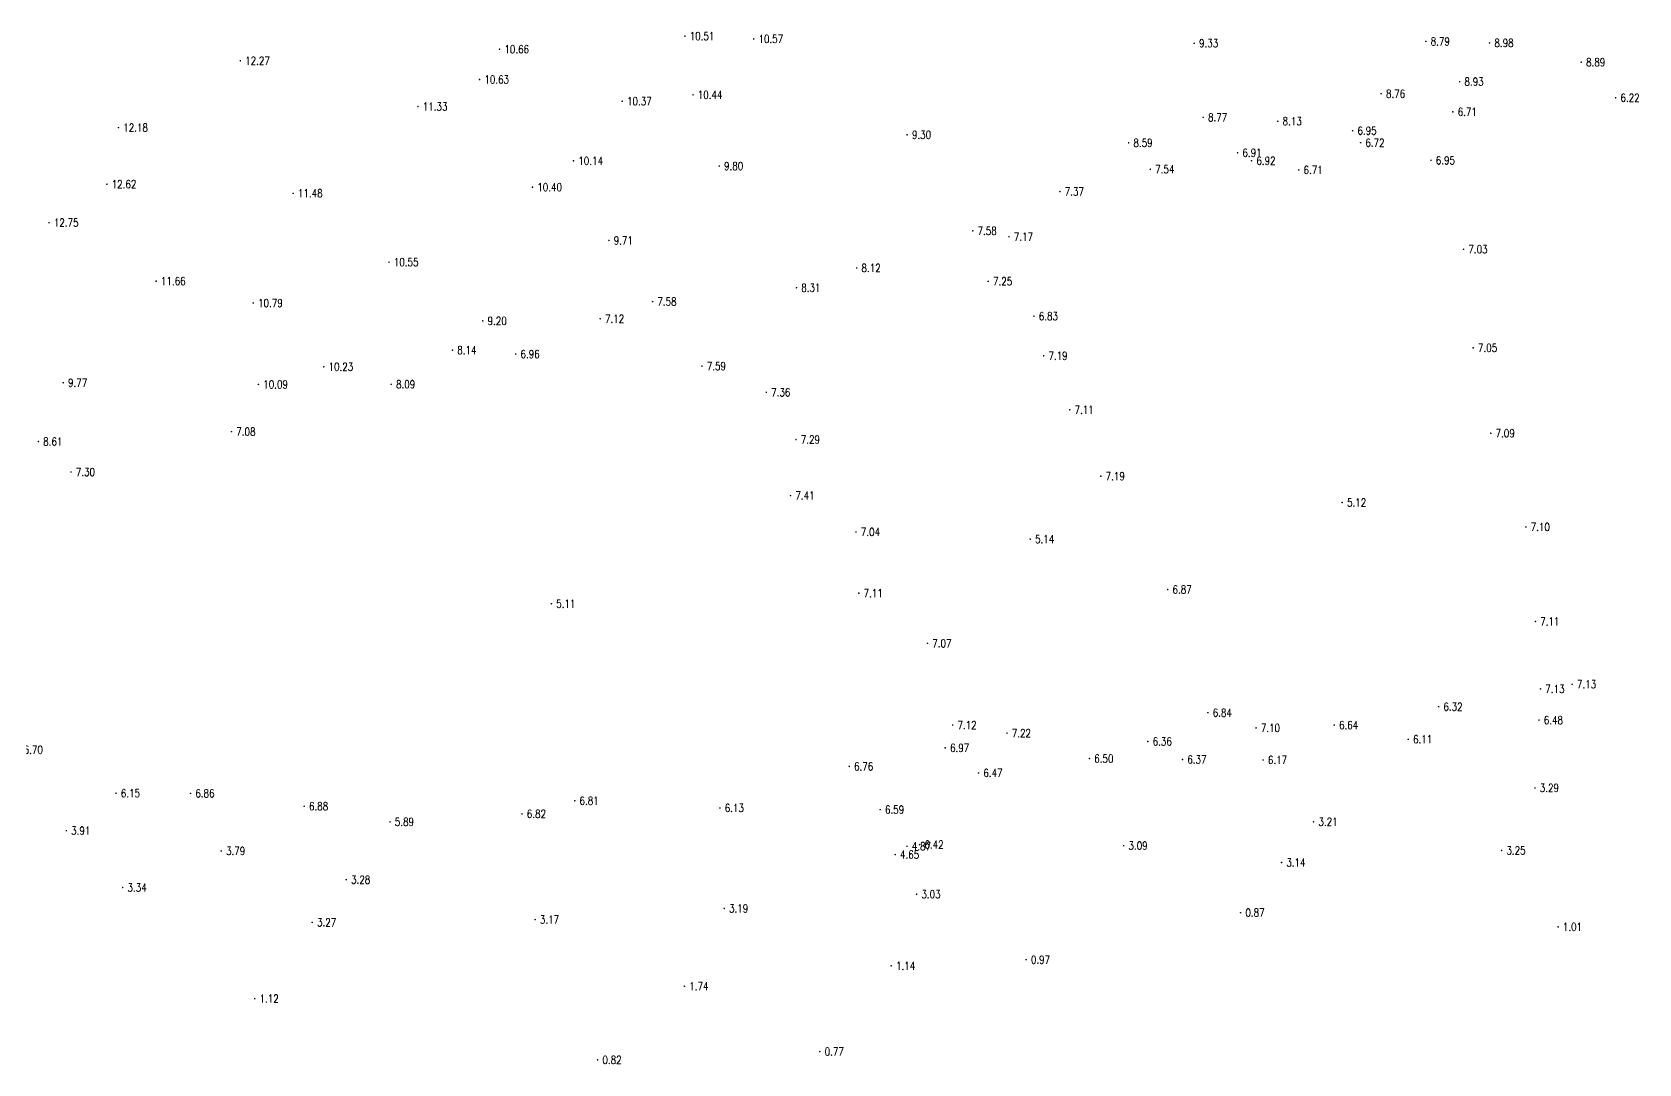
# Model space of a CAD drawing. Extents: x 476861 to 479475, y 2367369 to 2370541.
# Drawn here: x 477954.3 to 478155.1, y 2367445.6 to 2367574.5 of the extents above; entities that cross this region are included whole.
import ezdxf
from ezdxf.enums import TextEntityAlignment as Align

# ---------------------------------------------------------------- set-up
doc = ezdxf.new("R2010")
doc.units = 0
doc.header["$LTSCALE"] = 0.5
doc.layers.get('0').update_dxf_attribs({"linetype": 'CONTINUOUS'})
doc.layers.add('GCD', color=1, linetype='CONTINUOUS')
doc.styles.add('HZ', font='rs.shx', dxfattribs={"width": 0.8, "bigfont": 'hztxt.shx'})

# ---------------------------------------------------------------- blocks, each defined once
blk = doc.blocks.new('GC200')
at = {"linetype": 'Continuous', "const_width": 0.2, "flags": 128}
blk.add_lwpolyline([(-0.1, 0, 1), (0.1, 0, 1)], format="xyb", close=True, dxfattribs=at)

msp = doc.modelspace()

# ---------------------------------------------------------------- block references
at = {"layer": 'GCD', "linetype": 'Continuous'}
ref = msp.add_blockref('GC200', (478035.884, 2367574.05, 10.51), dxfattribs=dict(at, xscale=0.5, yscale=0.5, zscale=0.5))
ref.add_attrib('height', '10.51', dxfattribs={"linetype": 'Continuous', "height": 1, "style": 'HZ', "width": 0.8}).set_placement((478036.484, 2367574.05, 10.51), align=Align.MIDDLE_LEFT)
ref = msp.add_blockref('GC200', (478044.471, 2367573.7, 10.57), dxfattribs=dict(at, xscale=0.5, yscale=0.5, zscale=0.5))
ref.add_attrib('height', '10.57', dxfattribs={"linetype": 'Continuous', "height": 1, "style": 'HZ', "width": 0.8}).set_placement((478045.071, 2367573.7, 10.57), align=Align.MIDDLE_LEFT)
ref = msp.add_blockref('GC200', (478099.517, 2367573.157, 9.327), dxfattribs=dict(at, xscale=0.5, yscale=0.5, zscale=0.5))
ref.add_attrib('height', '9.33', dxfattribs={"linetype": 'Continuous', "height": 1, "style": 'HZ', "width": 0.8}).set_placement((478100.117, 2367573.157, 9.327), align=Align.MIDDLE_LEFT)
ref = msp.add_blockref('GC200', (478128.455, 2367573.39, 8.79), dxfattribs=dict(at, xscale=0.5, yscale=0.5, zscale=0.5))
ref.add_attrib('height', '8.79', dxfattribs={"linetype": 'Continuous', "height": 1, "style": 'HZ', "width": 0.8}).set_placement((478129.055, 2367573.39, 8.79), align=Align.MIDDLE_LEFT)
ref = msp.add_blockref('GC200', (478136.419, 2367573.199, 8.98), dxfattribs=dict(at, xscale=0.5, yscale=0.5, zscale=0.5))
ref.add_attrib('height', '8.98', dxfattribs={"linetype": 'Continuous', "height": 1, "style": 'HZ', "width": 0.8}).set_placement((478137.019, 2367573.199, 8.98), align=Align.MIDDLE_LEFT)
ref = msp.add_blockref('GC200', (477980.337, 2367570.972, 12.266), dxfattribs=dict(at, xscale=0.5, yscale=0.5, zscale=0.5))
ref.add_attrib('height', '12.27', dxfattribs={"linetype": 'Continuous', "height": 1, "style": 'HZ', "width": 0.8}).set_placement((477980.937, 2367570.972, 12.266), align=Align.MIDDLE_LEFT)
ref = msp.add_blockref('GC200', (478012.724, 2367572.416, 10.661), dxfattribs=dict(at, xscale=0.5, yscale=0.5, zscale=0.5))
ref.add_attrib('height', '10.66', dxfattribs={"linetype": 'Continuous', "height": 1, "style": 'HZ', "width": 0.8}).set_placement((478013.324, 2367572.416, 10.661), align=Align.MIDDLE_LEFT)
ref = msp.add_blockref('GC200', (478147.872, 2367570.785, 8.89), dxfattribs=dict(at, xscale=0.5, yscale=0.5, zscale=0.5))
ref.add_attrib('height', '8.89', dxfattribs={"linetype": 'Continuous', "height": 1, "style": 'HZ', "width": 0.8}).set_placement((478148.472, 2367570.785, 8.89), align=Align.MIDDLE_LEFT)
ref = msp.add_blockref('GC200', (478010.222, 2367568.627, 10.628), dxfattribs=dict(at, xscale=0.5, yscale=0.5, zscale=0.5))
ref.add_attrib('height', '10.63', dxfattribs={"linetype": 'Continuous', "height": 1, "style": 'HZ', "width": 0.8}).set_placement((478010.822, 2367568.627, 10.628), align=Align.MIDDLE_LEFT)
ref = msp.add_blockref('GC200', (478122.87, 2367566.849, 8.755), dxfattribs=dict(at, xscale=0.5, yscale=0.5, zscale=0.5))
ref.add_attrib('height', '8.76', dxfattribs={"linetype": 'Continuous', "height": 1, "style": 'HZ', "width": 0.8}).set_placement((478123.47, 2367566.849, 8.755), align=Align.MIDDLE_LEFT)
ref = msp.add_blockref('GC200', (478132.68, 2367568.359, 8.93), dxfattribs=dict(at, xscale=0.5, yscale=0.5, zscale=0.5))
ref.add_attrib('height', '8.93', dxfattribs={"linetype": 'Continuous', "height": 1, "style": 'HZ', "width": 0.8}).set_placement((478133.28, 2367568.359, 8.93), align=Align.MIDDLE_LEFT)
ref = msp.add_blockref('GC200', (478002.525, 2367565.243, 11.33), dxfattribs=dict(at, xscale=0.5, yscale=0.5, zscale=0.5))
ref.add_attrib('height', '11.33', dxfattribs={"linetype": 'Continuous', "height": 1, "style": 'HZ', "width": 0.8}).set_placement((478003.125, 2367565.243, 11.33), align=Align.MIDDLE_LEFT)
ref = msp.add_blockref('GC200', (478028.049, 2367565.909, 10.366), dxfattribs=dict(at, xscale=0.5, yscale=0.5, zscale=0.5))
ref.add_attrib('height', '10.37', dxfattribs={"linetype": 'Continuous', "height": 1, "style": 'HZ', "width": 0.8}).set_placement((478028.649, 2367565.909, 10.366), align=Align.MIDDLE_LEFT)
ref = msp.add_blockref('GC200', (478036.887, 2367566.713, 10.44), dxfattribs=dict(at, xscale=0.5, yscale=0.5, zscale=0.5))
ref.add_attrib('height', '10.44', dxfattribs={"linetype": 'Continuous', "height": 1, "style": 'HZ', "width": 0.8}).set_placement((478037.487, 2367566.713, 10.44), align=Align.MIDDLE_LEFT)
ref = msp.add_blockref('GC200', (478152.174, 2367566.348, 6.222), dxfattribs=dict(at, xscale=0.5, yscale=0.5, zscale=0.5))
ref.add_attrib('height', '6.22', dxfattribs={"linetype": 'Continuous', "height": 1, "style": 'HZ', "width": 0.8}).set_placement((478152.774, 2367566.348, 6.222), align=Align.MIDDLE_LEFT)
ref = msp.add_blockref('GC200', (478100.633, 2367563.898, 8.77), dxfattribs=dict(at, xscale=0.5, yscale=0.5, zscale=0.5))
ref.add_attrib('height', '8.77', dxfattribs={"linetype": 'Continuous', "height": 1, "style": 'HZ', "width": 0.8}).set_placement((478101.233, 2367563.898, 8.77), align=Align.MIDDLE_LEFT)
ref = msp.add_blockref('GC200', (478109.957, 2367563.409, 8.132), dxfattribs=dict(at, xscale=0.5, yscale=0.5, zscale=0.5))
ref.add_attrib('height', '8.13', dxfattribs={"linetype": 'Continuous', "height": 1, "style": 'HZ', "width": 0.8}).set_placement((478110.557, 2367563.409, 8.132), align=Align.MIDDLE_LEFT)
ref = msp.add_blockref('GC200', (478131.827, 2367564.581, 6.708), dxfattribs=dict(at, xscale=0.5, yscale=0.5, zscale=0.5))
ref.add_attrib('height', '6.71', dxfattribs={"linetype": 'Continuous', "height": 1, "style": 'HZ', "width": 0.8}).set_placement((478132.427, 2367564.581, 6.708), align=Align.MIDDLE_LEFT)
ref = msp.add_blockref('GC200', (477965.104, 2367562.61, 12.18), dxfattribs=dict(at, xscale=0.5, yscale=0.5, zscale=0.5))
ref.add_attrib('height', '12.18', dxfattribs={"linetype": 'Continuous', "height": 1, "style": 'HZ', "width": 0.8}).set_placement((477965.704, 2367562.61, 12.18), align=Align.MIDDLE_LEFT)
ref = msp.add_blockref('GC200', (478063.646, 2367561.717, 9.298), dxfattribs=dict(at, xscale=0.5, yscale=0.5, zscale=0.5))
ref.add_attrib('height', '9.30', dxfattribs={"linetype": 'Continuous', "height": 1, "style": 'HZ', "width": 0.8}).set_placement((478064.246, 2367561.717, 9.298), align=Align.MIDDLE_LEFT)
ref = msp.add_blockref('GC200', (478091.324, 2367560.716, 8.593), dxfattribs=dict(at, xscale=0.5, yscale=0.5, zscale=0.5))
ref.add_attrib('height', '8.59', dxfattribs={"linetype": 'Continuous', "height": 1, "style": 'HZ', "width": 0.8}).set_placement((478091.924, 2367560.716, 8.593), align=Align.MIDDLE_LEFT)
ref = msp.add_blockref('GC200', (478119.306, 2367562.226, 6.952), dxfattribs=dict(at, xscale=0.5, yscale=0.5, zscale=0.5))
ref.add_attrib('height', '6.95', dxfattribs={"linetype": 'Continuous', "height": 1, "style": 'HZ', "width": 0.8}).set_placement((478119.906, 2367562.226, 6.952), align=Align.MIDDLE_LEFT)
ref = msp.add_blockref('GC200', (478120.304, 2367560.73, 6.716), dxfattribs=dict(at, xscale=0.5, yscale=0.5, zscale=0.5))
ref.add_attrib('height', '6.72', dxfattribs={"linetype": 'Continuous', "height": 1, "style": 'HZ', "width": 0.8}).set_placement((478120.904, 2367560.73, 6.716), align=Align.MIDDLE_LEFT)
ref = msp.add_blockref('GC200', (478104.933, 2367559.465, 6.91), dxfattribs=dict(at, xscale=0.5, yscale=0.5, zscale=0.5))
ref.add_attrib('height', '6.91', dxfattribs={"linetype": 'Continuous', "height": 1, "style": 'HZ', "width": 0.8}).set_placement((478105.533, 2367559.465, 6.91), align=Align.MIDDLE_LEFT)
ref = msp.add_blockref('GC200', (478021.963, 2367558.463, 10.135), dxfattribs=dict(at, xscale=0.5, yscale=0.5, zscale=0.5))
ref.add_attrib('height', '10.14', dxfattribs={"linetype": 'Continuous', "height": 1, "style": 'HZ', "width": 0.8}).set_placement((478022.563, 2367558.463, 10.135), align=Align.MIDDLE_LEFT)
ref = msp.add_blockref('GC200', (478040.169, 2367557.806, 9.796), dxfattribs=dict(at, xscale=0.5, yscale=0.5, zscale=0.5))
ref.add_attrib('height', '9.80', dxfattribs={"linetype": 'Continuous', "height": 1, "style": 'HZ', "width": 0.8}).set_placement((478040.769, 2367557.806, 9.796), align=Align.MIDDLE_LEFT)
ref = msp.add_blockref('GC200', (478094.031, 2367557.412, 7.541), dxfattribs=dict(at, xscale=0.5, yscale=0.5, zscale=0.5))
ref.add_attrib('height', '7.54', dxfattribs={"linetype": 'Continuous', "height": 1, "style": 'HZ', "width": 0.8}).set_placement((478094.631, 2367557.412, 7.541), align=Align.MIDDLE_LEFT)
ref = msp.add_blockref('GC200', (478106.681, 2367558.474, 6.922), dxfattribs=dict(at, xscale=0.5, yscale=0.5, zscale=0.5))
ref.add_attrib('height', '6.92', dxfattribs={"linetype": 'Continuous', "height": 1, "style": 'HZ', "width": 0.8}).set_placement((478107.281, 2367558.474, 6.922), align=Align.MIDDLE_LEFT)
ref = msp.add_blockref('GC200', (478112.578, 2367557.321, 6.705), dxfattribs=dict(at, xscale=0.5, yscale=0.5, zscale=0.5))
ref.add_attrib('height', '6.71', dxfattribs={"linetype": 'Continuous', "height": 1, "style": 'HZ', "width": 0.8}).set_placement((478113.178, 2367557.321, 6.705), align=Align.MIDDLE_LEFT)
ref = msp.add_blockref('GC200', (478129.101, 2367558.521, 6.951), dxfattribs=dict(at, xscale=0.5, yscale=0.5, zscale=0.5))
ref.add_attrib('height', '6.95', dxfattribs={"linetype": 'Continuous', "height": 1, "style": 'HZ', "width": 0.8}).set_placement((478129.701, 2367558.521, 6.951), align=Align.MIDDLE_LEFT)
ref = msp.add_blockref('GC200', (477963.658, 2367555.539, 12.622), dxfattribs=dict(at, xscale=0.5, yscale=0.5, zscale=0.5))
ref.add_attrib('height', '12.62', dxfattribs={"linetype": 'Continuous', "height": 1, "style": 'HZ', "width": 0.8}).set_placement((477964.258, 2367555.539, 12.622), align=Align.MIDDLE_LEFT)
ref = msp.add_blockref('GC200', (478016.841, 2367555.167, 10.397), dxfattribs=dict(at, xscale=0.5, yscale=0.5, zscale=0.5))
ref.add_attrib('height', '10.40', dxfattribs={"linetype": 'Continuous', "height": 1, "style": 'HZ', "width": 0.8}).set_placement((478017.441, 2367555.167, 10.397), align=Align.MIDDLE_LEFT)
ref = msp.add_blockref('GC200', (477986.934, 2367554.399, 11.48), dxfattribs=dict(at, xscale=0.5, yscale=0.5, zscale=0.5))
ref.add_attrib('height', '11.48', dxfattribs={"linetype": 'Continuous', "height": 1, "style": 'HZ', "width": 0.8}).set_placement((477987.534, 2367554.399, 11.48), align=Align.MIDDLE_LEFT)
ref = msp.add_blockref('GC200', (478082.734, 2367554.621, 7.366), dxfattribs=dict(at, xscale=0.5, yscale=0.5, zscale=0.5))
ref.add_attrib('height', '7.37', dxfattribs={"linetype": 'Continuous', "height": 1, "style": 'HZ', "width": 0.8}).set_placement((478083.334, 2367554.621, 7.366), align=Align.MIDDLE_LEFT)
ref = msp.add_blockref('GC200', (477956.427, 2367550.736, 12.753), dxfattribs=dict(at, xscale=0.5, yscale=0.5, zscale=0.5))
ref.add_attrib('height', '12.75', dxfattribs={"linetype": 'Continuous', "height": 1, "style": 'HZ', "width": 0.8}).set_placement((477957.027, 2367550.736, 12.753), align=Align.MIDDLE_LEFT)
ref = msp.add_blockref('GC200', (478071.843, 2367549.71, 7.58), dxfattribs=dict(at, xscale=0.5, yscale=0.5, zscale=0.5))
ref.add_attrib('height', '7.58', dxfattribs={"linetype": 'Continuous', "height": 1, "style": 'HZ', "width": 0.8}).set_placement((478072.443, 2367549.71, 7.58), align=Align.MIDDLE_LEFT)
ref = msp.add_blockref('GC200', (478076.374, 2367548.981, 7.167), dxfattribs=dict(at, xscale=0.5, yscale=0.5, zscale=0.5))
ref.add_attrib('height', '7.17', dxfattribs={"linetype": 'Continuous', "height": 1, "style": 'HZ', "width": 0.8}).set_placement((478076.974, 2367548.981, 7.167), align=Align.MIDDLE_LEFT)
ref = msp.add_blockref('GC200', (478026.388, 2367548.505, 9.707), dxfattribs=dict(at, xscale=0.5, yscale=0.5, zscale=0.5))
ref.add_attrib('height', '9.71', dxfattribs={"linetype": 'Continuous', "height": 1, "style": 'HZ', "width": 0.8}).set_placement((478026.988, 2367548.505, 9.707), align=Align.MIDDLE_LEFT)
ref = msp.add_blockref('GC200', (478133.171, 2367547.406, 7.03), dxfattribs=dict(at, xscale=0.5, yscale=0.5, zscale=0.5))
ref.add_attrib('height', '7.03', dxfattribs={"linetype": 'Continuous', "height": 1, "style": 'HZ', "width": 0.8}).set_placement((478133.771, 2367547.406, 7.03), align=Align.MIDDLE_LEFT)
ref = msp.add_blockref('GC200', (477998.908, 2367545.799, 10.55), dxfattribs=dict(at, xscale=0.5, yscale=0.5, zscale=0.5))
ref.add_attrib('height', '10.55', dxfattribs={"linetype": 'Continuous', "height": 1, "style": 'HZ', "width": 0.8}).set_placement((477999.508, 2367545.799, 10.55), align=Align.MIDDLE_LEFT)
ref = msp.add_blockref('GC200', (478057.34, 2367545.07, 8.121), dxfattribs=dict(at, xscale=0.5, yscale=0.5, zscale=0.5))
ref.add_attrib('height', '8.12', dxfattribs={"linetype": 'Continuous', "height": 1, "style": 'HZ', "width": 0.8}).set_placement((478057.94, 2367545.07, 8.121), align=Align.MIDDLE_LEFT)
ref = msp.add_blockref('GC200', (477969.814, 2367543.423, 11.66), dxfattribs=dict(at, xscale=0.5, yscale=0.5, zscale=0.5))
ref.add_attrib('height', '11.66', dxfattribs={"linetype": 'Continuous', "height": 1, "style": 'HZ', "width": 0.8}).set_placement((477970.414, 2367543.423, 11.66), align=Align.MIDDLE_LEFT)
ref = msp.add_blockref('GC200', (478073.777, 2367543.4, 7.245), dxfattribs=dict(at, xscale=0.5, yscale=0.5, zscale=0.5))
ref.add_attrib('height', '7.25', dxfattribs={"linetype": 'Continuous', "height": 1, "style": 'HZ', "width": 0.8}).set_placement((478074.377, 2367543.4, 7.245), align=Align.MIDDLE_LEFT)
ref = msp.add_blockref('GC200', (477981.945, 2367540.689, 10.79), dxfattribs=dict(at, xscale=0.5, yscale=0.5, zscale=0.5))
ref.add_attrib('height', '10.79', dxfattribs={"linetype": 'Continuous', "height": 1, "style": 'HZ', "width": 0.8}).set_placement((477982.545, 2367540.689, 10.79), align=Align.MIDDLE_LEFT)
ref = msp.add_blockref('GC200', (478031.835, 2367540.865, 7.581), dxfattribs=dict(at, xscale=0.5, yscale=0.5, zscale=0.5))
ref.add_attrib('height', '7.58', dxfattribs={"linetype": 'Continuous', "height": 1, "style": 'HZ', "width": 0.8}).set_placement((478032.435, 2367540.865, 7.581), align=Align.MIDDLE_LEFT)
ref = msp.add_blockref('GC200', (478049.815, 2367542.597, 8.309), dxfattribs=dict(at, xscale=0.5, yscale=0.5, zscale=0.5))
ref.add_attrib('height', '8.31', dxfattribs={"linetype": 'Continuous', "height": 1, "style": 'HZ', "width": 0.8}).set_placement((478050.415, 2367542.597, 8.309), align=Align.MIDDLE_LEFT)
ref = msp.add_blockref('GC200', (478025.297, 2367538.723, 7.12), dxfattribs=dict(at, xscale=0.5, yscale=0.5, zscale=0.5))
ref.add_attrib('height', '7.12', dxfattribs={"linetype": 'Continuous', "height": 1, "style": 'HZ', "width": 0.8}).set_placement((478025.897, 2367538.723, 7.12), align=Align.MIDDLE_LEFT)
ref = msp.add_blockref('GC200', (478079.492, 2367539.043, 6.833), dxfattribs=dict(at, xscale=0.5, yscale=0.5, zscale=0.5))
ref.add_attrib('height', '6.83', dxfattribs={"linetype": 'Continuous', "height": 1, "style": 'HZ', "width": 0.8}).set_placement((478080.092, 2367539.043, 6.833), align=Align.MIDDLE_LEFT)
ref = msp.add_blockref('GC200', (478010.622, 2367538.453, 9.204), dxfattribs=dict(at, xscale=0.5, yscale=0.5, zscale=0.5))
ref.add_attrib('height', '9.20', dxfattribs={"linetype": 'Continuous', "height": 1, "style": 'HZ', "width": 0.8}).set_placement((478011.222, 2367538.453, 9.204), align=Align.MIDDLE_LEFT)
ref = msp.add_blockref('GC200', (478006.833, 2367534.798, 8.14), dxfattribs=dict(at, xscale=0.5, yscale=0.5, zscale=0.5))
ref.add_attrib('height', '8.14', dxfattribs={"linetype": 'Continuous', "height": 1, "style": 'HZ', "width": 0.8}).set_placement((478007.433, 2367534.798, 8.14), align=Align.MIDDLE_LEFT)
ref = msp.add_blockref('GC200', (478134.367, 2367535.084, 7.05), dxfattribs=dict(at, xscale=0.5, yscale=0.5, zscale=0.5))
ref.add_attrib('height', '7.05', dxfattribs={"linetype": 'Continuous', "height": 1, "style": 'HZ', "width": 0.8}).set_placement((478134.967, 2367535.084, 7.05), align=Align.MIDDLE_LEFT)
ref = msp.add_blockref('GC200', (477990.753, 2367532.72, 10.231), dxfattribs=dict(at, xscale=0.5, yscale=0.5, zscale=0.5))
ref.add_attrib('height', '10.23', dxfattribs={"linetype": 'Continuous', "height": 1, "style": 'HZ', "width": 0.8}).set_placement((477991.353, 2367532.72, 10.231), align=Align.MIDDLE_LEFT)
ref = msp.add_blockref('GC200', (478014.74, 2367534.308, 6.964), dxfattribs=dict(at, xscale=0.5, yscale=0.5, zscale=0.5))
ref.add_attrib('height', '6.96', dxfattribs={"linetype": 'Continuous', "height": 1, "style": 'HZ', "width": 0.8}).set_placement((478015.34, 2367534.308, 6.964), align=Align.MIDDLE_LEFT)
ref = msp.add_blockref('GC200', (478038.01, 2367532.802, 7.591), dxfattribs=dict(at, xscale=0.5, yscale=0.5, zscale=0.5))
ref.add_attrib('height', '7.59', dxfattribs={"linetype": 'Continuous', "height": 1, "style": 'HZ', "width": 0.8}).set_placement((478038.61, 2367532.802, 7.591), align=Align.MIDDLE_LEFT)
ref = msp.add_blockref('GC200', (478080.7, 2367534.098, 7.187), dxfattribs=dict(at, xscale=0.5, yscale=0.5, zscale=0.5))
ref.add_attrib('height', '7.19', dxfattribs={"linetype": 'Continuous', "height": 1, "style": 'HZ', "width": 0.8}).set_placement((478081.3, 2367534.098, 7.187), align=Align.MIDDLE_LEFT)
ref = msp.add_blockref('GC200', (477958.209, 2367530.726, 9.767), dxfattribs=dict(at, xscale=0.5, yscale=0.5, zscale=0.5))
ref.add_attrib('height', '9.77', dxfattribs={"linetype": 'Continuous', "height": 1, "style": 'HZ', "width": 0.8}).set_placement((477958.809, 2367530.726, 9.767), align=Align.MIDDLE_LEFT)
ref = msp.add_blockref('GC200', (477982.594, 2367530.515, 10.094), dxfattribs=dict(at, xscale=0.5, yscale=0.5, zscale=0.5))
ref.add_attrib('height', '10.09', dxfattribs={"linetype": 'Continuous', "height": 1, "style": 'HZ', "width": 0.8}).set_placement((477983.194, 2367530.515, 10.094), align=Align.MIDDLE_LEFT)
ref = msp.add_blockref('GC200', (477999.185, 2367530.526, 8.094), dxfattribs=dict(at, xscale=0.5, yscale=0.5, zscale=0.5))
ref.add_attrib('height', '8.09', dxfattribs={"linetype": 'Continuous', "height": 1, "style": 'HZ', "width": 0.8}).set_placement((477999.785, 2367530.526, 8.094), align=Align.MIDDLE_LEFT)
ref = msp.add_blockref('GC200', (478046.058, 2367529.523, 7.356), dxfattribs=dict(at, xscale=0.5, yscale=0.5, zscale=0.5))
ref.add_attrib('height', '7.36', dxfattribs={"linetype": 'Continuous', "height": 1, "style": 'HZ', "width": 0.8}).set_placement((478046.658, 2367529.523, 7.356), align=Align.MIDDLE_LEFT)
ref = msp.add_blockref('GC200', (478083.961, 2367527.348, 7.11), dxfattribs=dict(at, xscale=0.5, yscale=0.5, zscale=0.5))
ref.add_attrib('height', '7.11', dxfattribs={"linetype": 'Continuous', "height": 1, "style": 'HZ', "width": 0.8}).set_placement((478084.561, 2367527.348, 7.11), align=Align.MIDDLE_LEFT)
ref = msp.add_blockref('GC200', (477979.23, 2367524.61, 7.08), dxfattribs=dict(at, xscale=0.5, yscale=0.5, zscale=0.5))
ref.add_attrib('height', '7.08', dxfattribs={"linetype": 'Continuous', "height": 1, "style": 'HZ', "width": 0.8}).set_placement((477979.83, 2367524.61, 7.08), align=Align.MIDDLE_LEFT)
ref = msp.add_blockref('GC200', (477955.101, 2367523.37, 8.613), dxfattribs=dict(at, xscale=0.5, yscale=0.5, zscale=0.5))
ref.add_attrib('height', '8.61', dxfattribs={"linetype": 'Continuous', "height": 1, "style": 'HZ', "width": 0.8}).set_placement((477955.701, 2367523.37, 8.613), align=Align.MIDDLE_LEFT)
ref = msp.add_blockref('GC200', (478049.756, 2367523.623, 7.287), dxfattribs=dict(at, xscale=0.5, yscale=0.5, zscale=0.5))
ref.add_attrib('height', '7.29', dxfattribs={"linetype": 'Continuous', "height": 1, "style": 'HZ', "width": 0.8}).set_placement((478050.356, 2367523.623, 7.287), align=Align.MIDDLE_LEFT)
ref = msp.add_blockref('GC200', (478136.57, 2367524.414, 7.09), dxfattribs=dict(at, xscale=0.5, yscale=0.5, zscale=0.5))
ref.add_attrib('height', '7.09', dxfattribs={"linetype": 'Continuous', "height": 1, "style": 'HZ', "width": 0.8}).set_placement((478137.17, 2367524.414, 7.09), align=Align.MIDDLE_LEFT)
ref = msp.add_blockref('GC200', (477959.177, 2367519.562, 7.3), dxfattribs=dict(at, xscale=0.5, yscale=0.5, zscale=0.5))
ref.add_attrib('height', '7.30', dxfattribs={"linetype": 'Continuous', "height": 1, "style": 'HZ', "width": 0.8}).set_placement((477959.777, 2367519.562, 7.3), align=Align.MIDDLE_LEFT)
ref = msp.add_blockref('GC200', (478087.85, 2367519.042, 7.187), dxfattribs=dict(at, xscale=0.5, yscale=0.5, zscale=0.5))
ref.add_attrib('height', '7.19', dxfattribs={"linetype": 'Continuous', "height": 1, "style": 'HZ', "width": 0.8}).set_placement((478088.45, 2367519.042, 7.187), align=Align.MIDDLE_LEFT)
ref = msp.add_blockref('GC200', (478049.077, 2367516.608, 7.411), dxfattribs=dict(at, xscale=0.5, yscale=0.5, zscale=0.5))
ref.add_attrib('height', '7.41', dxfattribs={"linetype": 'Continuous', "height": 1, "style": 'HZ', "width": 0.8}).set_placement((478049.677, 2367516.608, 7.411), align=Align.MIDDLE_LEFT)
ref = msp.add_blockref('GC200', (478118.006, 2367515.75, 5.12), dxfattribs=dict(at, xscale=0.5, yscale=0.5, zscale=0.5))
ref.add_attrib('height', '5.12', dxfattribs={"linetype": 'Continuous', "height": 1, "style": 'HZ', "width": 0.8}).set_placement((478118.606, 2367515.75, 5.12), align=Align.MIDDLE_LEFT)
ref = msp.add_blockref('GC200', (478140.96, 2367512.693, 7.1), dxfattribs=dict(at, xscale=0.5, yscale=0.5, zscale=0.5))
ref.add_attrib('height', '7.10', dxfattribs={"linetype": 'Continuous', "height": 1, "style": 'HZ', "width": 0.8}).set_placement((478141.56, 2367512.693, 7.1), align=Align.MIDDLE_LEFT)
ref = msp.add_blockref('GC200', (478057.259, 2367512.069, 7.036), dxfattribs=dict(at, xscale=0.5, yscale=0.5, zscale=0.5))
ref.add_attrib('height', '7.04', dxfattribs={"linetype": 'Continuous', "height": 1, "style": 'HZ', "width": 0.8}).set_placement((478057.859, 2367512.069, 7.036), align=Align.MIDDLE_LEFT)
ref = msp.add_blockref('GC200', (478079.028, 2367511.181, 5.14), dxfattribs=dict(at, xscale=0.5, yscale=0.5, zscale=0.5))
ref.add_attrib('height', '5.14', dxfattribs={"linetype": 'Continuous', "height": 1, "style": 'HZ', "width": 0.8}).set_placement((478079.628, 2367511.181, 5.14), align=Align.MIDDLE_LEFT)
ref = msp.add_blockref('GC200', (478096.208, 2367504.876, 6.866), dxfattribs=dict(at, xscale=0.5, yscale=0.5, zscale=0.5))
ref.add_attrib('height', '6.87', dxfattribs={"linetype": 'Continuous', "height": 1, "style": 'HZ', "width": 0.8}).set_placement((478096.808, 2367504.876, 6.866), align=Align.MIDDLE_LEFT)
ref = msp.add_blockref('GC200', (478019.2, 2367503.101, 5.11), dxfattribs=dict(at, xscale=0.5, yscale=0.5, zscale=0.5))
ref.add_attrib('height', '5.11', dxfattribs={"linetype": 'Continuous', "height": 1, "style": 'HZ', "width": 0.8}).set_placement((478019.8, 2367503.101, 5.11), align=Align.MIDDLE_LEFT)
ref = msp.add_blockref('GC200', (478057.609, 2367504.419, 7.113), dxfattribs=dict(at, xscale=0.5, yscale=0.5, zscale=0.5))
ref.add_attrib('height', '7.11', dxfattribs={"linetype": 'Continuous', "height": 1, "style": 'HZ', "width": 0.8}).set_placement((478058.209, 2367504.419, 7.113), align=Align.MIDDLE_LEFT)
ref = msp.add_blockref('GC200', (478142.147, 2367500.888, 7.11), dxfattribs=dict(at, xscale=0.5, yscale=0.5, zscale=0.5))
ref.add_attrib('height', '7.11', dxfattribs={"linetype": 'Continuous', "height": 1, "style": 'HZ', "width": 0.8}).set_placement((478142.747, 2367500.888, 7.11), align=Align.MIDDLE_LEFT)
ref = msp.add_blockref('GC200', (478066.192, 2367498.145, 7.067), dxfattribs=dict(at, xscale=0.5, yscale=0.5, zscale=0.5))
ref.add_attrib('height', '7.07', dxfattribs={"linetype": 'Continuous', "height": 1, "style": 'HZ', "width": 0.8}).set_placement((478066.792, 2367498.145, 7.067), align=Align.MIDDLE_LEFT)
ref = msp.add_blockref('GC200', (478142.781, 2367492.45, 7.134), dxfattribs=dict(at, xscale=0.5, yscale=0.5, zscale=0.5))
ref.add_attrib('height', '7.13', dxfattribs={"linetype": 'Continuous', "height": 1, "style": 'HZ', "width": 0.8}).set_placement((478143.381, 2367492.45, 7.134), align=Align.MIDDLE_LEFT)
ref = msp.add_blockref('GC200', (478146.731, 2367493.026, 7.133), dxfattribs=dict(at, xscale=0.5, yscale=0.5, zscale=0.5))
ref.add_attrib('height', '7.13', dxfattribs={"linetype": 'Continuous', "height": 1, "style": 'HZ', "width": 0.8}).set_placement((478147.331, 2367493.026, 7.133), align=Align.MIDDLE_LEFT)
ref = msp.add_blockref('GC200', (478101.222, 2367489.482, 6.838), dxfattribs=dict(at, xscale=0.5, yscale=0.5, zscale=0.5))
ref.add_attrib('height', '6.84', dxfattribs={"linetype": 'Continuous', "height": 1, "style": 'HZ', "width": 0.8}).set_placement((478101.822, 2367489.482, 6.838), align=Align.MIDDLE_LEFT)
ref = msp.add_blockref('GC200', (478130.048, 2367490.231, 6.321), dxfattribs=dict(at, xscale=0.5, yscale=0.5, zscale=0.5))
ref.add_attrib('height', '6.32', dxfattribs={"linetype": 'Continuous', "height": 1, "style": 'HZ', "width": 0.8}).set_placement((478130.648, 2367490.231, 6.321), align=Align.MIDDLE_LEFT)
ref = msp.add_blockref('GC200', (478142.597, 2367488.55, 6.48), dxfattribs=dict(at, xscale=0.5, yscale=0.5, zscale=0.5))
ref.add_attrib('height', '6.48', dxfattribs={"linetype": 'Continuous', "height": 1, "style": 'HZ', "width": 0.8}).set_placement((478143.197, 2367488.55, 6.48), align=Align.MIDDLE_LEFT)
ref = msp.add_blockref('GC200', (478069.33, 2367487.939, 7.119), dxfattribs=dict(at, xscale=0.5, yscale=0.5, zscale=0.5))
ref.add_attrib('height', '7.12', dxfattribs={"linetype": 'Continuous', "height": 1, "style": 'HZ', "width": 0.8}).set_placement((478069.93, 2367487.939, 7.119), align=Align.MIDDLE_LEFT)
ref = msp.add_blockref('GC200', (478076.121, 2367486.919, 7.223), dxfattribs=dict(at, xscale=0.5, yscale=0.5, zscale=0.5))
ref.add_attrib('height', '7.22', dxfattribs={"linetype": 'Continuous', "height": 1, "style": 'HZ', "width": 0.8}).set_placement((478076.721, 2367486.919, 7.223), align=Align.MIDDLE_LEFT)
ref = msp.add_blockref('GC200', (478107.24, 2367487.576, 7.097), dxfattribs=dict(at, xscale=0.5, yscale=0.5, zscale=0.5))
ref.add_attrib('height', '7.10', dxfattribs={"linetype": 'Continuous', "height": 1, "style": 'HZ', "width": 0.8}).set_placement((478107.84, 2367487.576, 7.097), align=Align.MIDDLE_LEFT)
ref = msp.add_blockref('GC200', (478117.01, 2367487.928, 6.636), dxfattribs=dict(at, xscale=0.5, yscale=0.5, zscale=0.5))
ref.add_attrib('height', '6.64', dxfattribs={"linetype": 'Continuous', "height": 1, "style": 'HZ', "width": 0.8}).set_placement((478117.61, 2367487.928, 6.636), align=Align.MIDDLE_LEFT)
ref = msp.add_blockref('GC200', (477952.658, 2367484.845, 6.698), dxfattribs=dict(at, xscale=0.5, yscale=0.5, zscale=0.5))
ref.add_attrib('height', '6.70', dxfattribs={"linetype": 'Continuous', "height": 1, "style": 'HZ', "width": 0.8}).set_placement((477953.258, 2367484.845, 6.698), align=Align.MIDDLE_LEFT)
ref = msp.add_blockref('GC200', (478068.402, 2367485.083, 6.971), dxfattribs=dict(at, xscale=0.5, yscale=0.5, zscale=0.5))
ref.add_attrib('height', '6.97', dxfattribs={"linetype": 'Continuous', "height": 1, "style": 'HZ', "width": 0.8}).set_placement((478069.002, 2367485.083, 6.971), align=Align.MIDDLE_LEFT)
ref = msp.add_blockref('GC200', (478093.721, 2367485.885, 6.36), dxfattribs=dict(at, xscale=0.5, yscale=0.5, zscale=0.5))
ref.add_attrib('height', '6.36', dxfattribs={"linetype": 'Continuous', "height": 1, "style": 'HZ', "width": 0.8}).set_placement((478094.321, 2367485.885, 6.36), align=Align.MIDDLE_LEFT)
ref = msp.add_blockref('GC200', (478126.256, 2367486.153, 6.11), dxfattribs=dict(at, xscale=0.5, yscale=0.5, zscale=0.5))
ref.add_attrib('height', '6.11', dxfattribs={"linetype": 'Continuous', "height": 1, "style": 'HZ', "width": 0.8}).set_placement((478126.856, 2367486.153, 6.11), align=Align.MIDDLE_LEFT)
ref = msp.add_blockref('GC200', (478056.416, 2367482.766, 6.76), dxfattribs=dict(at, xscale=0.5, yscale=0.5, zscale=0.5))
ref.add_attrib('height', '6.76', dxfattribs={"linetype": 'Continuous', "height": 1, "style": 'HZ', "width": 0.8}).set_placement((478057.016, 2367482.766, 6.76), align=Align.MIDDLE_LEFT)
ref = msp.add_blockref('GC200', (478086.425, 2367483.746, 6.496), dxfattribs=dict(at, xscale=0.5, yscale=0.5, zscale=0.5))
ref.add_attrib('height', '6.50', dxfattribs={"linetype": 'Continuous', "height": 1, "style": 'HZ', "width": 0.8}).set_placement((478087.025, 2367483.746, 6.496), align=Align.MIDDLE_LEFT)
ref = msp.add_blockref('GC200', (478098.051, 2367483.624, 6.37), dxfattribs=dict(at, xscale=0.5, yscale=0.5, zscale=0.5))
ref.add_attrib('height', '6.37', dxfattribs={"linetype": 'Continuous', "height": 1, "style": 'HZ', "width": 0.8}).set_placement((478098.651, 2367483.624, 6.37), align=Align.MIDDLE_LEFT)
ref = msp.add_blockref('GC200', (478108.125, 2367483.57, 6.166), dxfattribs=dict(at, xscale=0.5, yscale=0.5, zscale=0.5))
ref.add_attrib('height', '6.17', dxfattribs={"linetype": 'Continuous', "height": 1, "style": 'HZ', "width": 0.8}).set_placement((478108.725, 2367483.57, 6.166), align=Align.MIDDLE_LEFT)
ref = msp.add_blockref('GC200', (478072.565, 2367481.945, 6.468), dxfattribs=dict(at, xscale=0.5, yscale=0.5, zscale=0.5))
ref.add_attrib('height', '6.47', dxfattribs={"linetype": 'Continuous', "height": 1, "style": 'HZ', "width": 0.8}).set_placement((478073.165, 2367481.945, 6.468), align=Align.MIDDLE_LEFT)
ref = msp.add_blockref('GC200', (477964.805, 2367479.408, 6.151), dxfattribs=dict(at, xscale=0.5, yscale=0.5, zscale=0.5))
ref.add_attrib('height', '6.15', dxfattribs={"linetype": 'Continuous', "height": 1, "style": 'HZ', "width": 0.8}).set_placement((477965.405, 2367479.408, 6.151), align=Align.MIDDLE_LEFT)
ref = msp.add_blockref('GC200', (477974.11, 2367479.397, 6.861), dxfattribs=dict(at, xscale=0.5, yscale=0.5, zscale=0.5))
ref.add_attrib('height', '6.86', dxfattribs={"linetype": 'Continuous', "height": 1, "style": 'HZ', "width": 0.8}).set_placement((477974.71, 2367479.397, 6.861), align=Align.MIDDLE_LEFT)
ref = msp.add_blockref('GC200', (478022.115, 2367478.471, 6.813), dxfattribs=dict(at, xscale=0.5, yscale=0.5, zscale=0.5))
ref.add_attrib('height', '6.81', dxfattribs={"linetype": 'Continuous', "height": 1, "style": 'HZ', "width": 0.8}).set_placement((478022.715, 2367478.471, 6.813), align=Align.MIDDLE_LEFT)
ref = msp.add_blockref('GC200', (478142.089, 2367480.073, 3.29), dxfattribs=dict(at, xscale=0.5, yscale=0.5, zscale=0.5))
ref.add_attrib('height', '3.29', dxfattribs={"linetype": 'Continuous', "height": 1, "style": 'HZ', "width": 0.8}).set_placement((478142.689, 2367480.073, 3.29), align=Align.MIDDLE_LEFT)
ref = msp.add_blockref('GC200', (477988.307, 2367477.78, 6.882), dxfattribs=dict(at, xscale=0.5, yscale=0.5, zscale=0.5))
ref.add_attrib('height', '6.88', dxfattribs={"linetype": 'Continuous', "height": 1, "style": 'HZ', "width": 0.8}).set_placement((477988.907, 2367477.78, 6.882), align=Align.MIDDLE_LEFT)
ref = msp.add_blockref('GC200', (478015.529, 2367476.834, 6.819), dxfattribs=dict(at, xscale=0.5, yscale=0.5, zscale=0.5))
ref.add_attrib('height', '6.82', dxfattribs={"linetype": 'Continuous', "height": 1, "style": 'HZ', "width": 0.8}).set_placement((478016.129, 2367476.834, 6.819), align=Align.MIDDLE_LEFT)
ref = msp.add_blockref('GC200', (478040.254, 2367477.57, 6.133), dxfattribs=dict(at, xscale=0.5, yscale=0.5, zscale=0.5))
ref.add_attrib('height', '6.13', dxfattribs={"linetype": 'Continuous', "height": 1, "style": 'HZ', "width": 0.8}).set_placement((478040.854, 2367477.57, 6.133), align=Align.MIDDLE_LEFT)
ref = msp.add_blockref('GC200', (478060.279, 2367477.36, 6.586), dxfattribs=dict(at, xscale=0.5, yscale=0.5, zscale=0.5))
ref.add_attrib('height', '6.59', dxfattribs={"linetype": 'Continuous', "height": 1, "style": 'HZ', "width": 0.8}).set_placement((478060.879, 2367477.36, 6.586), align=Align.MIDDLE_LEFT)
ref = msp.add_blockref('GC200', (477958.594, 2367474.733, 3.91), dxfattribs=dict(at, xscale=0.5, yscale=0.5, zscale=0.5))
ref.add_attrib('height', '3.91', dxfattribs={"linetype": 'Continuous', "height": 1, "style": 'HZ', "width": 0.8}).set_placement((477959.194, 2367474.733, 3.91), align=Align.MIDDLE_LEFT)
ref = msp.add_blockref('GC200', (477999.035, 2367475.839, 5.887), dxfattribs=dict(at, xscale=0.5, yscale=0.5, zscale=0.5))
ref.add_attrib('height', '5.89', dxfattribs={"linetype": 'Continuous', "height": 1, "style": 'HZ', "width": 0.8}).set_placement((477999.635, 2367475.839, 5.887), align=Align.MIDDLE_LEFT)
ref = msp.add_blockref('GC200', (478114.433, 2367475.845, 3.21), dxfattribs=dict(at, xscale=0.5, yscale=0.5, zscale=0.5))
ref.add_attrib('height', '3.21', dxfattribs={"linetype": 'Continuous', "height": 1, "style": 'HZ', "width": 0.8}).set_placement((478115.033, 2367475.845, 3.21), align=Align.MIDDLE_LEFT)
ref = msp.add_blockref('GC200', (478063.631, 2367472.775, 4.873), dxfattribs=dict(at, xscale=0.5, yscale=0.5, zscale=0.5))
ref.add_attrib('height', '4.87', dxfattribs={"linetype": 'Continuous', "height": 1, "style": 'HZ', "width": 0.8}).set_placement((478064.231, 2367472.775, 4.873), align=Align.MIDDLE_LEFT)
ref = msp.add_blockref('GC200', (478065.205, 2367472.99, 6.418), dxfattribs=dict(at, xscale=0.5, yscale=0.5, zscale=0.5))
ref.add_attrib('height', '6.42', dxfattribs={"linetype": 'Continuous', "height": 1, "style": 'HZ', "width": 0.8}).set_placement((478065.805, 2367472.99, 6.418), align=Align.MIDDLE_LEFT)
ref = msp.add_blockref('GC200', (478090.7, 2367472.862, 3.09), dxfattribs=dict(at, xscale=0.5, yscale=0.5, zscale=0.5))
ref.add_attrib('height', '3.09', dxfattribs={"linetype": 'Continuous', "height": 1, "style": 'HZ', "width": 0.8}).set_placement((478091.3, 2367472.862, 3.09), align=Align.MIDDLE_LEFT)
ref = msp.add_blockref('GC200', (477977.95, 2367472.196, 3.792), dxfattribs=dict(at, xscale=0.5, yscale=0.5, zscale=0.5))
ref.add_attrib('height', '3.79', dxfattribs={"linetype": 'Continuous', "height": 1, "style": 'HZ', "width": 0.8}).set_placement((477978.55, 2367472.196, 3.792), align=Align.MIDDLE_LEFT)
ref = msp.add_blockref('GC200', (478062.155, 2367471.74, 4.645), dxfattribs=dict(at, xscale=0.5, yscale=0.5, zscale=0.5))
ref.add_attrib('height', '4.65', dxfattribs={"linetype": 'Continuous', "height": 1, "style": 'HZ', "width": 0.8}).set_placement((478062.755, 2367471.74, 4.645), align=Align.MIDDLE_LEFT)
ref = msp.add_blockref('GC200', (478110.42, 2367470.756, 3.14), dxfattribs=dict(at, xscale=0.5, yscale=0.5, zscale=0.5))
ref.add_attrib('height', '3.14', dxfattribs={"linetype": 'Continuous', "height": 1, "style": 'HZ', "width": 0.8}).set_placement((478111.02, 2367470.756, 3.14), align=Align.MIDDLE_LEFT)
ref = msp.add_blockref('GC200', (478137.92, 2367472.264, 3.25), dxfattribs=dict(at, xscale=0.5, yscale=0.5, zscale=0.5))
ref.add_attrib('height', '3.25', dxfattribs={"linetype": 'Continuous', "height": 1, "style": 'HZ', "width": 0.8}).set_placement((478138.52, 2367472.264, 3.25), align=Align.MIDDLE_LEFT)
ref = msp.add_blockref('GC200', (477993.568, 2367468.606, 3.28), dxfattribs=dict(at, xscale=0.5, yscale=0.5, zscale=0.5))
ref.add_attrib('height', '3.28', dxfattribs={"linetype": 'Continuous', "height": 1, "style": 'HZ', "width": 0.8}).set_placement((477994.168, 2367468.606, 3.28), align=Align.MIDDLE_LEFT)
ref = msp.add_blockref('GC200', (477965.633, 2367467.625, 3.34), dxfattribs=dict(at, xscale=0.5, yscale=0.5, zscale=0.5))
ref.add_attrib('height', '3.34', dxfattribs={"linetype": 'Continuous', "height": 1, "style": 'HZ', "width": 0.8}).set_placement((477966.233, 2367467.625, 3.34), align=Align.MIDDLE_LEFT)
ref = msp.add_blockref('GC200', (478064.824, 2367466.791, 3.03), dxfattribs=dict(at, xscale=0.5, yscale=0.5, zscale=0.5))
ref.add_attrib('height', '3.03', dxfattribs={"linetype": 'Continuous', "height": 1, "style": 'HZ', "width": 0.8}).set_placement((478065.424, 2367466.791, 3.03), align=Align.MIDDLE_LEFT)
ref = msp.add_blockref('GC200', (478040.797, 2367465.01, 3.19), dxfattribs=dict(at, xscale=0.5, yscale=0.5, zscale=0.5))
ref.add_attrib('height', '3.19', dxfattribs={"linetype": 'Continuous', "height": 1, "style": 'HZ', "width": 0.8}).set_placement((478041.397, 2367465.01, 3.19), align=Align.MIDDLE_LEFT)
ref = msp.add_blockref('GC200', (478105.308, 2367464.487, 0.865), dxfattribs=dict(at, xscale=0.5, yscale=0.5, zscale=0.5))
ref.add_attrib('height', '0.87', dxfattribs={"linetype": 'Continuous', "height": 1, "style": 'HZ', "width": 0.8}).set_placement((478105.908, 2367464.487, 0.865), align=Align.MIDDLE_LEFT)
ref = msp.add_blockref('GC200', (477989.313, 2367463.271, 3.27), dxfattribs=dict(at, xscale=0.5, yscale=0.5, zscale=0.5))
ref.add_attrib('height', '3.27', dxfattribs={"linetype": 'Continuous', "height": 1, "style": 'HZ', "width": 0.8}).set_placement((477989.913, 2367463.271, 3.27), align=Align.MIDDLE_LEFT)
ref = msp.add_blockref('GC200', (478017.164, 2367463.617, 3.17), dxfattribs=dict(at, xscale=0.5, yscale=0.5, zscale=0.5))
ref.add_attrib('height', '3.17', dxfattribs={"linetype": 'Continuous', "height": 1, "style": 'HZ', "width": 0.8}).set_placement((478017.764, 2367463.617, 3.17), align=Align.MIDDLE_LEFT)
ref = msp.add_blockref('GC200', (478144.981, 2367462.711, 1.005), dxfattribs=dict(at, xscale=0.5, yscale=0.5, zscale=0.5))
ref.add_attrib('height', '1.01', dxfattribs={"linetype": 'Continuous', "height": 1, "style": 'HZ', "width": 0.8}).set_placement((478145.581, 2367462.711, 1.005), align=Align.MIDDLE_LEFT)
ref = msp.add_blockref('GC200', (478078.511, 2367458.606, 0.971), dxfattribs=dict(at, xscale=0.5, yscale=0.5, zscale=0.5))
ref.add_attrib('height', '0.97', dxfattribs={"linetype": 'Continuous', "height": 1, "style": 'HZ', "width": 0.8}).set_placement((478079.111, 2367458.606, 0.971), align=Align.MIDDLE_LEFT)
ref = msp.add_blockref('GC200', (478061.66, 2367457.838, 1.14), dxfattribs=dict(at, xscale=0.5, yscale=0.5, zscale=0.5))
ref.add_attrib('height', '1.14', dxfattribs={"linetype": 'Continuous', "height": 1, "style": 'HZ', "width": 0.8}).set_placement((478062.26, 2367457.838, 1.14), align=Align.MIDDLE_LEFT)
ref = msp.add_blockref('GC200', (478035.828, 2367455.281, 1.74), dxfattribs=dict(at, xscale=0.5, yscale=0.5, zscale=0.5))
ref.add_attrib('height', '1.74', dxfattribs={"linetype": 'Continuous', "height": 1, "style": 'HZ', "width": 0.8}).set_placement((478036.428, 2367455.281, 1.74), align=Align.MIDDLE_LEFT)
ref = msp.add_blockref('GC200', (477982.129, 2367453.738, 1.12), dxfattribs=dict(at, xscale=0.5, yscale=0.5, zscale=0.5))
ref.add_attrib('height', '1.12', dxfattribs={"linetype": 'Continuous', "height": 1, "style": 'HZ', "width": 0.8}).set_placement((477982.729, 2367453.738, 1.12), align=Align.MIDDLE_LEFT)
ref = msp.add_blockref('GC200', (478052.735, 2367447.118, 0.766), dxfattribs=dict(at, xscale=0.5, yscale=0.5, zscale=0.5))
ref.add_attrib('height', '0.77', dxfattribs={"linetype": 'Continuous', "height": 1, "style": 'HZ', "width": 0.8}).set_placement((478053.335, 2367447.118, 0.766), align=Align.MIDDLE_LEFT)
ref = msp.add_blockref('GC200', (478024.973, 2367446.081, 0.82), dxfattribs=dict(at, xscale=0.5, yscale=0.5, zscale=0.5))
ref.add_attrib('height', '0.82', dxfattribs={"linetype": 'Continuous', "height": 1, "style": 'HZ', "width": 0.8}).set_placement((478025.573, 2367446.081, 0.82), align=Align.MIDDLE_LEFT)

doc.saveas('drawing.dxf')
